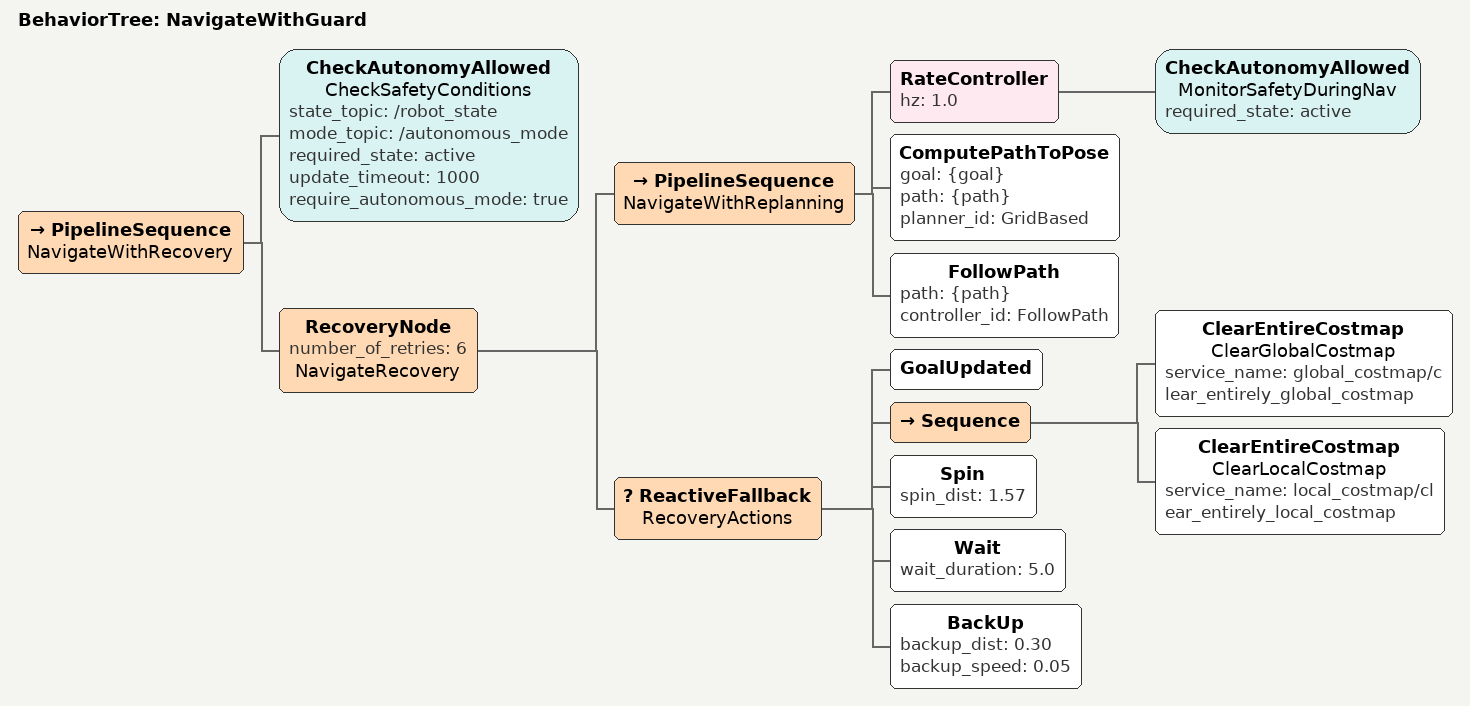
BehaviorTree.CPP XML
<root BTCPP_format="4">
  <BehaviorTree ID="NavigateWithGuard">
    <PipelineSequence name="NavigateWithRecovery">

      <!-- Check if autonomy is allowed before proceeding -->
      <CheckAutonomyAllowed
        name="CheckSafetyConditions"
        state_topic="/robot_state"
        mode_topic="/autonomous_mode"
        required_state="active"
        update_timeout="1000"
        require_autonomous_mode="true"/>

      <!-- If conditions are met, proceed with navigation -->
      <RecoveryNode number_of_retries="6" name="NavigateRecovery">
        <PipelineSequence name="NavigateWithReplanning">
          <RateController hz="1.0">
            <!-- Continuously check safety during navigation -->
            <CheckAutonomyAllowed
              name="MonitorSafetyDuringNav"
              required_state="active"/>
          </RateController>

          <!-- Standard Nav2 navigation actions -->
          <ComputePathToPose goal="{goal}" path="{path}" planner_id="GridBased"/>
          <FollowPath path="{path}" controller_id="FollowPath"/>
        </PipelineSequence>

        <!-- Recovery behaviors if navigation fails -->
        <ReactiveFallback name="RecoveryActions">
          <GoalUpdated/>
          <Sequence>
            <ClearEntireCostmap name="ClearGlobalCostmap" service_name="global_costmap/clear_entirely_global_costmap"/>
            <ClearEntireCostmap name="ClearLocalCostmap" service_name="local_costmap/clear_entirely_local_costmap"/>
          </Sequence>
          <Spin spin_dist="1.57"/>
          <Wait wait_duration="5.0"/>
          <BackUp backup_dist="0.30" backup_speed="0.05"/>
        </ReactiveFallback>
      </RecoveryNode>
    </PipelineSequence>
  </BehaviorTree>
</root>
